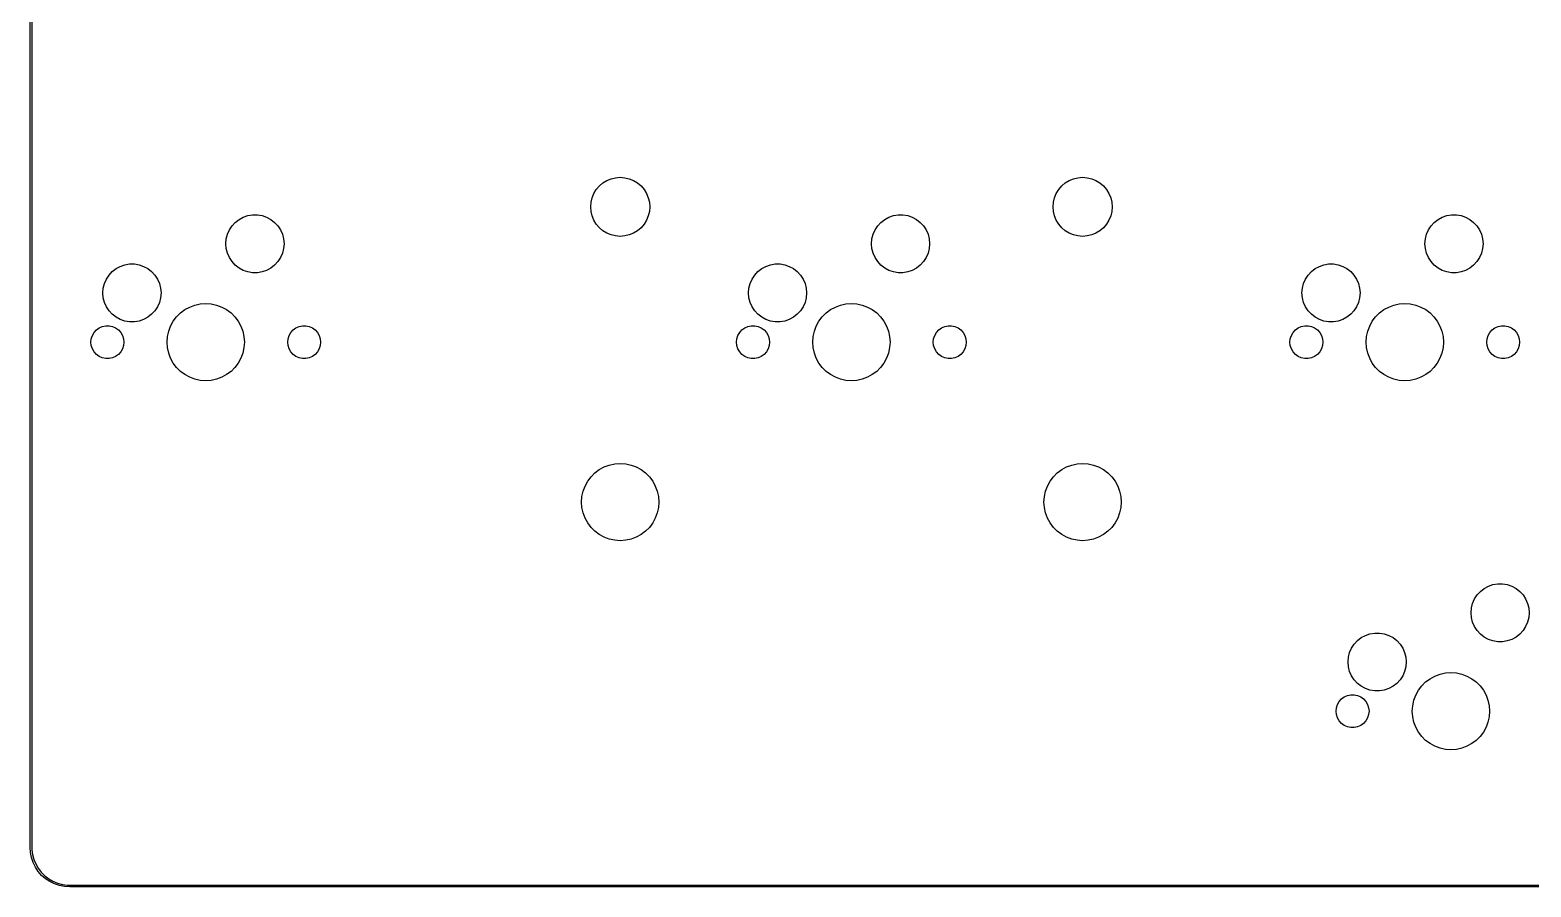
# Model space of a CAD drawing. Extents: x 3 to 1029, y 4 to 518.
# Drawn here: x 715.3 to 792.8, y 409.6 to 453.9 of the extents above; entities that cross this region are included whole.
import ezdxf

# ---------------------------------------------------------------- set-up
doc = ezdxf.new("R2010")
doc.units = 0
doc.layers.add('BLACK', color=7, linetype='CONTINUOUS')

msp = doc.modelspace()

# ---------------------------------------------------------------- linework, layer by layer
at = {"layer": 'BLACK', "color": 3, "linetype": 'CONTINUOUS'}
for p, q in [((715.258908, 411.698782), (715.258908, 501.948782)), ((715.358908, 501.948782), (715.358908, 411.698782)), ((744.375508, 445.450682), (744.500508, 445.654582)), ((744.500508, 445.654582), (744.655808, 445.836382)), ((744.655808, 445.836382), (744.837608, 445.991682)), ((744.837608, 445.991682), (745.041508, 446.116682)), ((745.041508, 446.116682), (745.262508, 446.208182)), ((745.262508, 446.208182), (745.495008, 446.263982)), ((745.495008, 446.263982), (745.733408, 446.282782)), ((745.733408, 446.282782), (745.971808, 446.263982)), ((745.971808, 446.263982), (746.204308, 446.208182)), ((746.204308, 446.208182), (746.425308, 446.116682)), ((746.425308, 446.116682), (746.629208, 445.991682)), ((746.629208, 445.991682), (746.811008, 445.836382)), ((746.811008, 445.836382), (746.966308, 445.654582)), ((746.966308, 445.654582), (747.091308, 445.450682)), ((768.251508, 445.450682), (768.376508, 445.654582)), ((768.376508, 445.654582), (768.531808, 445.836382)), ((768.531808, 445.836382), (768.713608, 445.991682)), ((768.713608, 445.991682), (768.917508, 446.116682)), ((768.917508, 446.116682), (769.138508, 446.208182)), ((769.138508, 446.208182), (769.371008, 446.263982)), ((769.371008, 446.263982), (769.609408, 446.282782)), ((769.609408, 446.282782), (769.847808, 446.263982)), ((769.847808, 446.263982), (770.080308, 446.208182)), ((770.080308, 446.208182), (770.301308, 446.116682)), ((770.301308, 446.116682), (770.505208, 445.991682)), ((770.505208, 445.991682), (770.687008, 445.836382)), ((770.687008, 445.836382), (770.842308, 445.654582)), ((770.842308, 445.654582), (770.967308, 445.450682)), ((744.209408, 444.758782), (744.228208, 444.997182)), ((744.228208, 444.997182), (744.284008, 445.229682)), ((744.284008, 445.229682), (744.375508, 445.450682)), ((747.091308, 445.450682), (747.182808, 445.229682)), ((747.182808, 445.229682), (747.238608, 444.997182)), ((747.238608, 444.997182), (747.257408, 444.758782)), ((768.085408, 444.758782), (768.104208, 444.997182)), ((768.104208, 444.997182), (768.160008, 445.229682)), ((768.160008, 445.229682), (768.251508, 445.450682)), ((770.967308, 445.450682), (771.058808, 445.229682)), ((771.058808, 445.229682), (771.114608, 444.997182)), ((771.114608, 444.997182), (771.133408, 444.758782)), ((725.858008, 443.957382), (726.053508, 444.109582)), ((726.053508, 444.109582), (726.271408, 444.227482)), ((726.271408, 444.227482), (726.505708, 444.307882)), ((726.505708, 444.307882), (726.750008, 444.348682)), ((726.750008, 444.348682), (726.997808, 444.348682)), ((726.997808, 444.348682), (727.242108, 444.307882)), ((727.242108, 444.307882), (727.476408, 444.227482)), ((727.476408, 444.227482), (727.694308, 444.109582)), ((727.694308, 444.109582), (727.889808, 443.957382)), ((744.228208, 444.520382), (744.209408, 444.758782)), ((744.284008, 444.287882), (744.228208, 444.520382)), ((744.375508, 444.066882), (744.284008, 444.287882)), ((747.182808, 444.287882), (747.091308, 444.066882)), ((747.238608, 444.520382), (747.182808, 444.287882)), ((747.257408, 444.758782), (747.238608, 444.520382)), ((759.195508, 443.957382), (759.391008, 444.109582)), ((759.391008, 444.109582), (759.608908, 444.227482)), ((759.608908, 444.227482), (759.843208, 444.307882)), ((759.843208, 444.307882), (760.087508, 444.348682)), ((760.087508, 444.348682), (760.335308, 444.348682)), ((760.335308, 444.348682), (760.579608, 444.307882)), ((760.579608, 444.307882), (760.813908, 444.227482)), ((760.813908, 444.227482), (761.031808, 444.109582)), ((761.031808, 444.109582), (761.227308, 443.957382)), ((768.104208, 444.520382), (768.085408, 444.758782)), ((768.160008, 444.287882), (768.104208, 444.520382)), ((768.251508, 444.066882), (768.160008, 444.287882)), ((771.058808, 444.287882), (770.967308, 444.066882)), ((771.114608, 444.520382), (771.058808, 444.287882)), ((771.133408, 444.758782), (771.114608, 444.520382)), ((787.770508, 443.957382), (787.966008, 444.109582)), ((787.966008, 444.109582), (788.183908, 444.227482)), ((788.183908, 444.227482), (788.418208, 444.307882)), ((788.418208, 444.307882), (788.662508, 444.348682)), ((788.662508, 444.348682), (788.910308, 444.348682)), ((788.910308, 444.348682), (789.154608, 444.307882)), ((789.154608, 444.307882), (789.388908, 444.227482)), ((789.388908, 444.227482), (789.606808, 444.109582)), ((789.606808, 444.109582), (789.802308, 443.957382)), ((725.394408, 443.100682), (725.455208, 443.340782)), ((725.455208, 443.340782), (725.554708, 443.567682)), ((725.554708, 443.567682), (725.690208, 443.775082)), ((725.690208, 443.775082), (725.858008, 443.957382)), ((727.889808, 443.957382), (728.057608, 443.775082)), ((728.057608, 443.775082), (728.193108, 443.567682)), ((728.193108, 443.567682), (728.292608, 443.340782)), ((728.292608, 443.340782), (728.353408, 443.100682)), ((744.500508, 443.862982), (744.375508, 444.066882)), ((744.655808, 443.681182), (744.500508, 443.862982)), ((744.837608, 443.525882), (744.655808, 443.681182)), ((745.041508, 443.400882), (744.837608, 443.525882)), ((745.262508, 443.309382), (745.041508, 443.400882)), ((746.425308, 443.400882), (746.204308, 443.309382)), ((746.629208, 443.525882), (746.425308, 443.400882)), ((746.811008, 443.681182), (746.629208, 443.525882)), ((746.966308, 443.862982), (746.811008, 443.681182)), ((747.091308, 444.066882), (746.966308, 443.862982)), ((758.731908, 443.100682), (758.792708, 443.340782)), ((758.792708, 443.340782), (758.892208, 443.567682)), ((758.892208, 443.567682), (759.027708, 443.775082)), ((759.027708, 443.775082), (759.195508, 443.957382)), ((761.227308, 443.957382), (761.395108, 443.775082)), ((761.395108, 443.775082), (761.530608, 443.567682)), ((761.530608, 443.567682), (761.630108, 443.340782)), ((761.630108, 443.340782), (761.690908, 443.100682)), ((768.376508, 443.862982), (768.251508, 444.066882)), ((768.531808, 443.681182), (768.376508, 443.862982)), ((768.713608, 443.525882), (768.531808, 443.681182)), ((768.917508, 443.400882), (768.713608, 443.525882)), ((769.138508, 443.309382), (768.917508, 443.400882)), ((770.301308, 443.400882), (770.080308, 443.309382)), ((770.505208, 443.525882), (770.301308, 443.400882)), ((770.687008, 443.681182), (770.505208, 443.525882)), ((770.842308, 443.862982), (770.687008, 443.681182)), ((770.967308, 444.066882), (770.842308, 443.862982)), ((787.306908, 443.100682), (787.367708, 443.340782)), ((787.367708, 443.340782), (787.467208, 443.567682)), ((787.467208, 443.567682), (787.602708, 443.775082)), ((787.602708, 443.775082), (787.770508, 443.957382)), ((789.802308, 443.957382), (789.970108, 443.775082)), ((789.970108, 443.775082), (790.105608, 443.567682)), ((790.105608, 443.567682), (790.205108, 443.340782)), ((790.205108, 443.340782), (790.265908, 443.100682)), ((725.373908, 442.853782), (725.394408, 443.100682)), ((725.394408, 442.606882), (725.373908, 442.853782)), ((725.455208, 442.366782), (725.394408, 442.606882)), ((728.353408, 442.606882), (728.292608, 442.366782)), ((728.353408, 443.100682), (728.373908, 442.853782)), ((728.373908, 442.853782), (728.353408, 442.606882)), ((745.495008, 443.253582), (745.262508, 443.309382)), ((745.733408, 443.234782), (745.495008, 443.253582)), ((745.971808, 443.253582), (745.733408, 443.234782)), ((746.204308, 443.309382), (745.971808, 443.253582)), ((758.711408, 442.853782), (758.731908, 443.100682)), ((758.731908, 442.606882), (758.711408, 442.853782)), ((758.792708, 442.366782), (758.731908, 442.606882)), ((761.690908, 442.606882), (761.630108, 442.366782)), ((761.690908, 443.100682), (761.711408, 442.853782)), ((761.711408, 442.853782), (761.690908, 442.606882)), ((769.371008, 443.253582), (769.138508, 443.309382)), ((769.609408, 443.234782), (769.371008, 443.253582)), ((769.847808, 443.253582), (769.609408, 443.234782)), ((770.080308, 443.309382), (769.847808, 443.253582)), ((787.286408, 442.853782), (787.306908, 443.100682)), ((787.306908, 442.606882), (787.286408, 442.853782)), ((787.367708, 442.366782), (787.306908, 442.606882)), ((790.265908, 442.606882), (790.205108, 442.366782)), ((790.265908, 443.100682), (790.286408, 442.853782)), ((790.286408, 442.853782), (790.265908, 442.606882)), ((719.921408, 441.687482), (720.155708, 441.767882)), ((720.155708, 441.767882), (720.400008, 441.808682)), ((720.400008, 441.808682), (720.647808, 441.808682)), ((720.647808, 441.808682), (720.892108, 441.767882)), ((720.892108, 441.767882), (721.126408, 441.687482)), ((725.554708, 442.139882), (725.455208, 442.366782)), ((725.690208, 441.932482), (725.554708, 442.139882)), ((725.858008, 441.750182), (725.690208, 441.932482)), ((728.057608, 441.932482), (727.889808, 441.750182)), ((728.193108, 442.139882), (728.057608, 441.932482)), ((728.292608, 442.366782), (728.193108, 442.139882)), ((753.258908, 441.687482), (753.493208, 441.767882)), ((753.493208, 441.767882), (753.737508, 441.808682)), ((753.737508, 441.808682), (753.985308, 441.808682)), ((753.985308, 441.808682), (754.229608, 441.767882)), ((754.229608, 441.767882), (754.463908, 441.687482)), ((758.892208, 442.139882), (758.792708, 442.366782)), ((759.027708, 441.932482), (758.892208, 442.139882)), ((759.195508, 441.750182), (759.027708, 441.932482)), ((761.395108, 441.932482), (761.227308, 441.750182)), ((761.530608, 442.139882), (761.395108, 441.932482)), ((761.630108, 442.366782), (761.530608, 442.139882)), ((781.833908, 441.687482), (782.068208, 441.767882)), ((782.068208, 441.767882), (782.312508, 441.808682)), ((782.312508, 441.808682), (782.560308, 441.808682)), ((782.560308, 441.808682), (782.804608, 441.767882)), ((782.804608, 441.767882), (783.038908, 441.687482)), ((787.467208, 442.139882), (787.367708, 442.366782)), ((787.602708, 441.932482), (787.467208, 442.139882)), ((787.770508, 441.750182), (787.602708, 441.932482)), ((789.970108, 441.932482), (789.802308, 441.750182)), ((790.105608, 442.139882), (789.970108, 441.932482)), ((790.205108, 442.366782), (790.105608, 442.139882)), ((719.105208, 440.800782), (719.204708, 441.027682)), ((719.204708, 441.027682), (719.340208, 441.235082)), ((719.340208, 441.235082), (719.508008, 441.417382)), ((719.508008, 441.417382), (719.703508, 441.569482)), ((719.703508, 441.569482), (719.921408, 441.687482)), ((721.126408, 441.687482), (721.344308, 441.569482)), ((721.344308, 441.569482), (721.539808, 441.417382)), ((721.539808, 441.417382), (721.707608, 441.235082)), ((721.707608, 441.235082), (721.843108, 441.027682)), ((721.843108, 441.027682), (721.942608, 440.800782)), ((726.053508, 441.598082), (725.858008, 441.750182)), ((726.271408, 441.480082), (726.053508, 441.598082)), ((726.505708, 441.399682), (726.271408, 441.480082)), ((726.750008, 441.358882), (726.505708, 441.399682)), ((726.997808, 441.358882), (726.750008, 441.358882)), ((727.242108, 441.399682), (726.997808, 441.358882)), ((727.476408, 441.480082), (727.242108, 441.399682)), ((727.694308, 441.598082), (727.476408, 441.480082)), ((727.889808, 441.750182), (727.694308, 441.598082)), ((752.442708, 440.800782), (752.542208, 441.027682)), ((752.542208, 441.027682), (752.677708, 441.235082)), ((752.677708, 441.235082), (752.845508, 441.417382)), ((752.845508, 441.417382), (753.041008, 441.569482)), ((753.041008, 441.569482), (753.258908, 441.687482)), ((754.463908, 441.687482), (754.681808, 441.569482)), ((754.681808, 441.569482), (754.877308, 441.417382)), ((754.877308, 441.417382), (755.045108, 441.235082)), ((755.045108, 441.235082), (755.180608, 441.027682)), ((755.180608, 441.027682), (755.280108, 440.800782)), ((759.391008, 441.598082), (759.195508, 441.750182)), ((759.608908, 441.480082), (759.391008, 441.598082)), ((759.843208, 441.399682), (759.608908, 441.480082)), ((760.087508, 441.358882), (759.843208, 441.399682)), ((760.335308, 441.358882), (760.087508, 441.358882)), ((760.579608, 441.399682), (760.335308, 441.358882)), ((760.813908, 441.480082), (760.579608, 441.399682)), ((761.031808, 441.598082), (760.813908, 441.480082)), ((761.227308, 441.750182), (761.031808, 441.598082)), ((781.017708, 440.800782), (781.117208, 441.027682)), ((781.117208, 441.027682), (781.252708, 441.235082)), ((781.252708, 441.235082), (781.420508, 441.417382)), ((781.420508, 441.417382), (781.616008, 441.569482)), ((781.616008, 441.569482), (781.833908, 441.687482)), ((783.038908, 441.687482), (783.256808, 441.569482)), ((783.256808, 441.569482), (783.452308, 441.417382)), ((783.452308, 441.417382), (783.620108, 441.235082)), ((783.620108, 441.235082), (783.755608, 441.027682)), ((783.755608, 441.027682), (783.855108, 440.800782)), ((787.966008, 441.598082), (787.770508, 441.750182)), ((788.183908, 441.480082), (787.966008, 441.598082)), ((788.418208, 441.399682), (788.183908, 441.480082)), ((788.662508, 441.358882), (788.418208, 441.399682)), ((788.910308, 441.358882), (788.662508, 441.358882)), ((789.154608, 441.399682), (788.910308, 441.358882)), ((789.388908, 441.480082), (789.154608, 441.399682)), ((789.606808, 441.598082), (789.388908, 441.480082)), ((789.802308, 441.750182), (789.606808, 441.598082)), ((719.023908, 440.313782), (719.044408, 440.560682)), ((719.044408, 440.066882), (719.023908, 440.313782)), ((719.044408, 440.560682), (719.105208, 440.800782)), ((721.942608, 440.800782), (722.003408, 440.560682)), ((722.003408, 440.560682), (722.023908, 440.313782)), ((722.023908, 440.313782), (722.003408, 440.066882)), ((752.361408, 440.313782), (752.381908, 440.560682)), ((752.381908, 440.066882), (752.361408, 440.313782)), ((752.381908, 440.560682), (752.442708, 440.800782)), ((755.280108, 440.800782), (755.340908, 440.560682)), ((755.340908, 440.560682), (755.361408, 440.313782)), ((755.361408, 440.313782), (755.340908, 440.066882)), ((780.936408, 440.313782), (780.956908, 440.560682)), ((780.956908, 440.066882), (780.936408, 440.313782)), ((780.956908, 440.560682), (781.017708, 440.800782)), ((783.855108, 440.800782), (783.915908, 440.560682)), ((783.915908, 440.560682), (783.936408, 440.313782)), ((783.936408, 440.313782), (783.915908, 440.066882)), ((719.105208, 439.826782), (719.044408, 440.066882)), ((719.204708, 439.599882), (719.105208, 439.826782)), ((719.340208, 439.392482), (719.204708, 439.599882)), ((721.843108, 439.599882), (721.707608, 439.392482)), ((721.942608, 439.826782), (721.843108, 439.599882)), ((722.003408, 440.066882), (721.942608, 439.826782)), ((723.028208, 439.280682), (723.255908, 439.451182)), ((723.255908, 439.451182), (723.505608, 439.587482)), ((723.505608, 439.587482), (723.772208, 439.686882)), ((723.772208, 439.686882), (724.050108, 439.747382)), ((724.050108, 439.747382), (724.333908, 439.767682)), ((724.333908, 439.767682), (724.617708, 439.747382)), ((724.617708, 439.747382), (724.895608, 439.686882)), ((724.895608, 439.686882), (725.162208, 439.587482)), ((725.162208, 439.587482), (725.411908, 439.451182)), ((725.411908, 439.451182), (725.639608, 439.280682)), ((752.442708, 439.826782), (752.381908, 440.066882)), ((752.542208, 439.599882), (752.442708, 439.826782)), ((752.677708, 439.392482), (752.542208, 439.599882)), ((755.180608, 439.599882), (755.045108, 439.392482)), ((755.280108, 439.826782), (755.180608, 439.599882)), ((755.340908, 440.066882), (755.280108, 439.826782)), ((756.365708, 439.280682), (756.593408, 439.451182)), ((756.593408, 439.451182), (756.843108, 439.587482)), ((756.843108, 439.587482), (757.109708, 439.686882)), ((757.109708, 439.686882), (757.387608, 439.747382)), ((757.387608, 439.747382), (757.671408, 439.767682)), ((757.671408, 439.767682), (757.955208, 439.747382)), ((757.955208, 439.747382), (758.233108, 439.686882)), ((758.233108, 439.686882), (758.499708, 439.587482)), ((758.499708, 439.587482), (758.749408, 439.451182)), ((758.749408, 439.451182), (758.977108, 439.280682)), ((781.017708, 439.826782), (780.956908, 440.066882)), ((781.117208, 439.599882), (781.017708, 439.826782)), ((781.252708, 439.392482), (781.117208, 439.599882)), ((783.755608, 439.599882), (783.620108, 439.392482)), ((783.855108, 439.826782), (783.755608, 439.599882)), ((783.915908, 440.066882), (783.855108, 439.826782)), ((784.940708, 439.280682), (785.168408, 439.451182)), ((785.168408, 439.451182), (785.418108, 439.587482)), ((785.418108, 439.587482), (785.684708, 439.686882)), ((785.684708, 439.686882), (785.962608, 439.747382)), ((785.962608, 439.747382), (786.246408, 439.767682)), ((786.246408, 439.767682), (786.530208, 439.747382)), ((786.530208, 439.747382), (786.808108, 439.686882)), ((786.808108, 439.686882), (787.074708, 439.587482)), ((787.074708, 439.587482), (787.324408, 439.451182)), ((787.324408, 439.451182), (787.552108, 439.280682)), ((719.508008, 439.210182), (719.340208, 439.392482)), ((719.703508, 439.058082), (719.508008, 439.210182)), ((719.921408, 438.940082), (719.703508, 439.058082)), ((720.155708, 438.859682), (719.921408, 438.940082)), ((720.400008, 438.818882), (720.155708, 438.859682)), ((720.647808, 438.818882), (720.400008, 438.818882)), ((720.892108, 438.859682), (720.647808, 438.818882)), ((721.126408, 438.940082), (720.892108, 438.859682)), ((721.344308, 439.058082), (721.126408, 438.940082)), ((721.539808, 439.210182), (721.344308, 439.058082)), ((721.707608, 439.392482), (721.539808, 439.210182)), ((722.520208, 438.602082), (722.656508, 438.851782)), ((722.656508, 438.851782), (722.827008, 439.079482)), ((722.827008, 439.079482), (723.028208, 439.280682)), ((725.639608, 439.280682), (725.840808, 439.079482)), ((725.840808, 439.079482), (726.011308, 438.851782)), ((726.011308, 438.851782), (726.147608, 438.602082)), ((752.845508, 439.210182), (752.677708, 439.392482)), ((753.041008, 439.058082), (752.845508, 439.210182)), ((753.258908, 438.940082), (753.041008, 439.058082)), ((753.493208, 438.859682), (753.258908, 438.940082)), ((753.737508, 438.818882), (753.493208, 438.859682)), ((753.985308, 438.818882), (753.737508, 438.818882)), ((754.229608, 438.859682), (753.985308, 438.818882)), ((754.463908, 438.940082), (754.229608, 438.859682)), ((754.681808, 439.058082), (754.463908, 438.940082)), ((754.877308, 439.210182), (754.681808, 439.058082)), ((755.045108, 439.392482), (754.877308, 439.210182)), ((755.857708, 438.602082), (755.994008, 438.851782)), ((755.994008, 438.851782), (756.164508, 439.079482)), ((756.164508, 439.079482), (756.365708, 439.280682)), ((758.977108, 439.280682), (759.178308, 439.079482)), ((759.178308, 439.079482), (759.348808, 438.851782)), ((759.348808, 438.851782), (759.485108, 438.602082)), ((781.420508, 439.210182), (781.252708, 439.392482)), ((781.616008, 439.058082), (781.420508, 439.210182)), ((781.833908, 438.940082), (781.616008, 439.058082)), ((782.068208, 438.859682), (781.833908, 438.940082)), ((782.312508, 438.818882), (782.068208, 438.859682)), ((782.560308, 438.818882), (782.312508, 438.818882)), ((782.804608, 438.859682), (782.560308, 438.818882)), ((783.038908, 438.940082), (782.804608, 438.859682)), ((783.256808, 439.058082), (783.038908, 438.940082)), ((783.452308, 439.210182), (783.256808, 439.058082)), ((783.620108, 439.392482), (783.452308, 439.210182)), ((784.432708, 438.602082), (784.569008, 438.851782)), ((784.569008, 438.851782), (784.739508, 439.079482)), ((784.739508, 439.079482), (784.940708, 439.280682)), ((787.552108, 439.280682), (787.753308, 439.079482)), ((787.753308, 439.079482), (787.923808, 438.851782)), ((787.923808, 438.851782), (788.060108, 438.602082)), ((718.403008, 437.773782), (718.421608, 437.950682)), ((718.421608, 437.950682), (718.476608, 438.119882)), ((718.476608, 438.119882), (718.565508, 438.273882)), ((718.565508, 438.273882), (718.684508, 438.406082)), ((718.684508, 438.406082), (718.828408, 438.510682)), ((718.828408, 438.510682), (718.991008, 438.583082)), ((718.991008, 438.583082), (719.165008, 438.619982)), ((719.165008, 438.619982), (719.342808, 438.619982)), ((719.342808, 438.619982), (719.516808, 438.583082)), ((719.516808, 438.583082), (719.679308, 438.510682)), ((719.679308, 438.510682), (719.823308, 438.406082)), ((719.823308, 438.406082), (719.942308, 438.273882)), ((719.942308, 438.273882), (720.031208, 438.119882)), ((720.031208, 438.119882), (720.086208, 437.950682)), ((720.086208, 437.950682), (720.104808, 437.773782)), ((722.340008, 437.773782), (722.360308, 438.057582)), ((722.360308, 438.057582), (722.420808, 438.335482)), ((722.420808, 438.335482), (722.520208, 438.602082)), ((726.147608, 438.602082), (726.247008, 438.335482)), ((726.247008, 438.335482), (726.307508, 438.057582)), ((726.307508, 438.057582), (726.327808, 437.773782)), ((728.563008, 437.773782), (728.581608, 437.950682)), ((728.581608, 437.950682), (728.636608, 438.119882)), ((728.636608, 438.119882), (728.725508, 438.273882)), ((728.725508, 438.273882), (728.844508, 438.406082)), ((728.844508, 438.406082), (728.988408, 438.510682)), ((728.988408, 438.510682), (729.151008, 438.583082)), ((729.151008, 438.583082), (729.325008, 438.619982)), ((729.325008, 438.619982), (729.502808, 438.619982)), ((729.502808, 438.619982), (729.676808, 438.583082)), ((729.676808, 438.583082), (729.839308, 438.510682)), ((729.839308, 438.510682), (729.983308, 438.406082)), ((729.983308, 438.406082), (730.102308, 438.273882)), ((730.102308, 438.273882), (730.191208, 438.119882)), ((730.191208, 438.119882), (730.246208, 437.950682)), ((730.246208, 437.950682), (730.264808, 437.773782)), ((751.740508, 437.773782), (751.759108, 437.950682)), ((751.759108, 437.950682), (751.814108, 438.119882)), ((751.814108, 438.119882), (751.903008, 438.273882)), ((751.903008, 438.273882), (752.022008, 438.406082)), ((752.022008, 438.406082), (752.165908, 438.510682)), ((752.165908, 438.510682), (752.328508, 438.583082)), ((752.328508, 438.583082), (752.502508, 438.619982)), ((752.502508, 438.619982), (752.680308, 438.619982)), ((752.680308, 438.619982), (752.854308, 438.583082)), ((752.854308, 438.583082), (753.016808, 438.510682)), ((753.016808, 438.510682), (753.160808, 438.406082)), ((753.160808, 438.406082), (753.279808, 438.273882)), ((753.279808, 438.273882), (753.368708, 438.119882)), ((753.368708, 438.119882), (753.423708, 437.950682)), ((753.423708, 437.950682), (753.442308, 437.773782)), ((755.677508, 437.773782), (755.697808, 438.057582)), ((755.697808, 438.057582), (755.758308, 438.335482)), ((755.758308, 438.335482), (755.857708, 438.602082)), ((759.485108, 438.602082), (759.584508, 438.335482)), ((759.584508, 438.335482), (759.645008, 438.057582)), ((759.645008, 438.057582), (759.665308, 437.773782)), ((761.900508, 437.773782), (761.919108, 437.950682)), ((761.919108, 437.950682), (761.974108, 438.119882)), ((761.974108, 438.119882), (762.063008, 438.273882)), ((762.063008, 438.273882), (762.182008, 438.406082)), ((762.182008, 438.406082), (762.325908, 438.510682)), ((762.325908, 438.510682), (762.488508, 438.583082)), ((762.488508, 438.583082), (762.662508, 438.619982)), ((762.662508, 438.619982), (762.840308, 438.619982)), ((762.840308, 438.619982), (763.014308, 438.583082)), ((763.014308, 438.583082), (763.176808, 438.510682)), ((763.176808, 438.510682), (763.320808, 438.406082)), ((763.320808, 438.406082), (763.439808, 438.273882)), ((763.439808, 438.273882), (763.528708, 438.119882)), ((763.528708, 438.119882), (763.583708, 437.950682)), ((763.583708, 437.950682), (763.602308, 437.773782)), ((780.315508, 437.773782), (780.334108, 437.950682)), ((780.334108, 437.950682), (780.389108, 438.119882)), ((780.389108, 438.119882), (780.478008, 438.273882)), ((780.478008, 438.273882), (780.597008, 438.406082)), ((780.597008, 438.406082), (780.740908, 438.510682)), ((780.740908, 438.510682), (780.903508, 438.583082)), ((780.903508, 438.583082), (781.077508, 438.619982)), ((781.077508, 438.619982), (781.255308, 438.619982)), ((781.255308, 438.619982), (781.429308, 438.583082)), ((781.429308, 438.583082), (781.591808, 438.510682)), ((781.591808, 438.510682), (781.735808, 438.406082)), ((781.735808, 438.406082), (781.854808, 438.273882)), ((781.854808, 438.273882), (781.943708, 438.119882)), ((781.943708, 438.119882), (781.998708, 437.950682)), ((781.998708, 437.950682), (782.017308, 437.773782)), ((784.252508, 437.773782), (784.272808, 438.057582)), ((784.272808, 438.057582), (784.333308, 438.335482)), ((784.333308, 438.335482), (784.432708, 438.602082)), ((788.060108, 438.602082), (788.159508, 438.335482)), ((788.159508, 438.335482), (788.220008, 438.057582)), ((788.220008, 438.057582), (788.240308, 437.773782)), ((790.475508, 437.773782), (790.494108, 437.950682)), ((790.494108, 437.950682), (790.549108, 438.119882)), ((790.549108, 438.119882), (790.638008, 438.273882)), ((790.638008, 438.273882), (790.757008, 438.406082)), ((790.757008, 438.406082), (790.901008, 438.510682)), ((790.901008, 438.510682), (791.063408, 438.583082)), ((791.063408, 438.583082), (791.237408, 438.619982)), ((791.237408, 438.619982), (791.415408, 438.619982)), ((791.415408, 438.619982), (791.589408, 438.583082)), ((791.589408, 438.583082), (791.751408, 438.510682)), ((791.751408, 438.510682), (791.895408, 438.406082)), ((791.895408, 438.406082), (792.014408, 438.273882)), ((792.014408, 438.273882), (792.103408, 438.119882)), ((792.103408, 438.119882), (792.158408, 437.950682)), ((792.158408, 437.950682), (792.177408, 437.773782)), ((718.421608, 437.596882), (718.403008, 437.773782)), ((718.476608, 437.427682), (718.421608, 437.596882)), ((718.565508, 437.273682), (718.476608, 437.427682)), ((718.684508, 437.141482), (718.565508, 437.273682)), ((718.828408, 437.036882), (718.684508, 437.141482)), ((719.823308, 437.141482), (719.679308, 437.036882)), ((719.942308, 437.273682), (719.823308, 437.141482)), ((720.031208, 437.427682), (719.942308, 437.273682)), ((720.086208, 437.596882), (720.031208, 437.427682)), ((720.104808, 437.773782), (720.086208, 437.596882)), ((722.360308, 437.489982), (722.340008, 437.773782)), ((722.420808, 437.212082), (722.360308, 437.489982)), ((722.520208, 436.945482), (722.420808, 437.212082)), ((726.247008, 437.212082), (726.147608, 436.945482)), ((726.307508, 437.489982), (726.247008, 437.212082)), ((726.327808, 437.773782), (726.307508, 437.489982)), ((728.581608, 437.596882), (728.563008, 437.773782)), ((728.636608, 437.427682), (728.581608, 437.596882)), ((728.725508, 437.273682), (728.636608, 437.427682)), ((728.844508, 437.141482), (728.725508, 437.273682)), ((728.988408, 437.036882), (728.844508, 437.141482)), ((729.983308, 437.141482), (729.839308, 437.036882)), ((730.102308, 437.273682), (729.983308, 437.141482)), ((730.191208, 437.427682), (730.102308, 437.273682)), ((730.246208, 437.596882), (730.191208, 437.427682)), ((730.264808, 437.773782), (730.246208, 437.596882)), ((751.759108, 437.596882), (751.740508, 437.773782)), ((751.814108, 437.427682), (751.759108, 437.596882)), ((751.903008, 437.273682), (751.814108, 437.427682)), ((752.022008, 437.141482), (751.903008, 437.273682)), ((752.165908, 437.036882), (752.022008, 437.141482)), ((753.160808, 437.141482), (753.016808, 437.036882)), ((753.279808, 437.273682), (753.160808, 437.141482)), ((753.368708, 437.427682), (753.279808, 437.273682)), ((753.423708, 437.596882), (753.368708, 437.427682)), ((753.442308, 437.773782), (753.423708, 437.596882)), ((755.697808, 437.489982), (755.677508, 437.773782)), ((755.758308, 437.212082), (755.697808, 437.489982)), ((755.857708, 436.945482), (755.758308, 437.212082)), ((759.584508, 437.212082), (759.485108, 436.945482)), ((759.645008, 437.489982), (759.584508, 437.212082)), ((759.665308, 437.773782), (759.645008, 437.489982)), ((761.919108, 437.596882), (761.900508, 437.773782)), ((761.974108, 437.427682), (761.919108, 437.596882)), ((762.063008, 437.273682), (761.974108, 437.427682)), ((762.182008, 437.141482), (762.063008, 437.273682)), ((762.325908, 437.036882), (762.182008, 437.141482)), ((763.320808, 437.141482), (763.176808, 437.036882)), ((763.439808, 437.273682), (763.320808, 437.141482)), ((763.528708, 437.427682), (763.439808, 437.273682)), ((763.583708, 437.596882), (763.528708, 437.427682)), ((763.602308, 437.773782), (763.583708, 437.596882)), ((780.334108, 437.596882), (780.315508, 437.773782)), ((780.389108, 437.427682), (780.334108, 437.596882)), ((780.478008, 437.273682), (780.389108, 437.427682)), ((780.597008, 437.141482), (780.478008, 437.273682)), ((780.740908, 437.036882), (780.597008, 437.141482)), ((781.735808, 437.141482), (781.591808, 437.036882)), ((781.854808, 437.273682), (781.735808, 437.141482)), ((781.943708, 437.427682), (781.854808, 437.273682)), ((781.998708, 437.596882), (781.943708, 437.427682)), ((782.017308, 437.773782), (781.998708, 437.596882)), ((784.272808, 437.489982), (784.252508, 437.773782)), ((784.333308, 437.212082), (784.272808, 437.489982)), ((784.432708, 436.945482), (784.333308, 437.212082)), ((788.159508, 437.212082), (788.060108, 436.945482)), ((788.220008, 437.489982), (788.159508, 437.212082)), ((788.240308, 437.773782), (788.220008, 437.489982)), ((790.494108, 437.596882), (790.475508, 437.773782)), ((790.549108, 437.427682), (790.494108, 437.596882)), ((790.638008, 437.273682), (790.549108, 437.427682)), ((790.757008, 437.141482), (790.638008, 437.273682)), ((790.901008, 437.036882), (790.757008, 437.141482)), ((791.895408, 437.141482), (791.751408, 437.036882)), ((792.014408, 437.273682), (791.895408, 437.141482)), ((792.103408, 437.427682), (792.014408, 437.273682)), ((792.158408, 437.596882), (792.103408, 437.427682)), ((792.177408, 437.773782), (792.158408, 437.596882)), ((718.991008, 436.964482), (718.828408, 437.036882)), ((719.165008, 436.927582), (718.991008, 436.964482)), ((719.342808, 436.927582), (719.165008, 436.927582)), ((719.516808, 436.964482), (719.342808, 436.927582)), ((719.679308, 437.036882), (719.516808, 436.964482)), ((722.656508, 436.695782), (722.520208, 436.945482)), ((722.827008, 436.468082), (722.656508, 436.695782)), ((723.028208, 436.266882), (722.827008, 436.468082)), ((725.840808, 436.468082), (725.639608, 436.266882)), ((726.011308, 436.695782), (725.840808, 436.468082)), ((726.147608, 436.945482), (726.011308, 436.695782)), ((729.151008, 436.964482), (728.988408, 437.036882)), ((729.325008, 436.927582), (729.151008, 436.964482)), ((729.502808, 436.927582), (729.325008, 436.927582)), ((729.676808, 436.964482), (729.502808, 436.927582)), ((729.839308, 437.036882), (729.676808, 436.964482)), ((752.328508, 436.964482), (752.165908, 437.036882)), ((752.502508, 436.927582), (752.328508, 436.964482)), ((752.680308, 436.927582), (752.502508, 436.927582)), ((752.854308, 436.964482), (752.680308, 436.927582)), ((753.016808, 437.036882), (752.854308, 436.964482)), ((755.994008, 436.695782), (755.857708, 436.945482)), ((756.164508, 436.468082), (755.994008, 436.695782)), ((756.365708, 436.266882), (756.164508, 436.468082)), ((759.178308, 436.468082), (758.977108, 436.266882)), ((759.348808, 436.695782), (759.178308, 436.468082)), ((759.485108, 436.945482), (759.348808, 436.695782)), ((762.488508, 436.964482), (762.325908, 437.036882)), ((762.662508, 436.927582), (762.488508, 436.964482)), ((762.840308, 436.927582), (762.662508, 436.927582)), ((763.014308, 436.964482), (762.840308, 436.927582)), ((763.176808, 437.036882), (763.014308, 436.964482)), ((780.903508, 436.964482), (780.740908, 437.036882)), ((781.077508, 436.927582), (780.903508, 436.964482)), ((781.255308, 436.927582), (781.077508, 436.927582)), ((781.429308, 436.964482), (781.255308, 436.927582)), ((781.591808, 437.036882), (781.429308, 436.964482)), ((784.569008, 436.695782), (784.432708, 436.945482)), ((784.739508, 436.468082), (784.569008, 436.695782)), ((784.940708, 436.266882), (784.739508, 436.468082)), ((787.753308, 436.468082), (787.552108, 436.266882)), ((787.923808, 436.695782), (787.753308, 436.468082)), ((788.060108, 436.945482), (787.923808, 436.695782)), ((791.063408, 436.964482), (790.901008, 437.036882)), ((791.237408, 436.927582), (791.063408, 436.964482)), ((791.415408, 436.927582), (791.237408, 436.927582)), ((791.589408, 436.964482), (791.415408, 436.927582)), ((791.751408, 437.036882), (791.589408, 436.964482)), ((723.255908, 436.096382), (723.028208, 436.266882)), ((723.505608, 435.960082), (723.255908, 436.096382)), ((723.772208, 435.860682), (723.505608, 435.960082)), ((724.050108, 435.800182), (723.772208, 435.860682)), ((724.333908, 435.779882), (724.050108, 435.800182)), ((724.617708, 435.800182), (724.333908, 435.779882)), ((724.895608, 435.860682), (724.617708, 435.800182)), ((725.162208, 435.960082), (724.895608, 435.860682)), ((725.411908, 436.096382), (725.162208, 435.960082)), ((725.639608, 436.266882), (725.411908, 436.096382)), ((756.593408, 436.096382), (756.365708, 436.266882)), ((756.843108, 435.960082), (756.593408, 436.096382)), ((757.109708, 435.860682), (756.843108, 435.960082)), ((757.387608, 435.800182), (757.109708, 435.860682)), ((757.671408, 435.779882), (757.387608, 435.800182)), ((757.955208, 435.800182), (757.671408, 435.779882)), ((758.233108, 435.860682), (757.955208, 435.800182)), ((758.499708, 435.960082), (758.233108, 435.860682)), ((758.749408, 436.096382), (758.499708, 435.960082)), ((758.977108, 436.266882), (758.749408, 436.096382)), ((785.168408, 436.096382), (784.940708, 436.266882)), ((785.418108, 435.960082), (785.168408, 436.096382)), ((785.684708, 435.860682), (785.418108, 435.960082)), ((785.962608, 435.800182), (785.684708, 435.860682)), ((786.246408, 435.779882), (785.962608, 435.800182)), ((786.530208, 435.800182), (786.246408, 435.779882)), ((786.808108, 435.860682), (786.530208, 435.800182)), ((787.074708, 435.960082), (786.808108, 435.860682)), ((787.324408, 436.096382), (787.074708, 435.960082)), ((787.552108, 436.266882), (787.324408, 436.096382)), ((744.226508, 430.824782), (744.427708, 431.025782)), ((744.427708, 431.025782), (744.655408, 431.195782)), ((744.655408, 431.195782), (744.905108, 431.332782)), ((744.905108, 431.332782), (745.171708, 431.431782)), ((745.171708, 431.431782), (745.449608, 431.492782)), ((745.449608, 431.492782), (745.733408, 431.512782)), ((745.733408, 431.512782), (746.017208, 431.492782)), ((746.017208, 431.492782), (746.295108, 431.431782)), ((746.295108, 431.431782), (746.561708, 431.332782)), ((746.561708, 431.332782), (746.811408, 431.195782)), ((746.811408, 431.195782), (747.039108, 431.025782)), ((747.039108, 431.025782), (747.240308, 430.824782)), ((768.102508, 430.824782), (768.303708, 431.025782)), ((768.303708, 431.025782), (768.531408, 431.195782)), ((768.531408, 431.195782), (768.781108, 431.332782)), ((768.781108, 431.332782), (769.047708, 431.431782)), ((769.047708, 431.431782), (769.325608, 431.492782)), ((769.325608, 431.492782), (769.609408, 431.512782)), ((769.609408, 431.512782), (769.893208, 431.492782)), ((769.893208, 431.492782), (770.171108, 431.431782)), ((770.171108, 431.431782), (770.437708, 431.332782)), ((770.437708, 431.332782), (770.687408, 431.195782)), ((770.687408, 431.195782), (770.915108, 431.025782)), ((770.915108, 431.025782), (771.116308, 430.824782)), ((743.820308, 430.080782), (743.919708, 430.346782)), ((743.919708, 430.346782), (744.056008, 430.596782)), ((744.056008, 430.596782), (744.226508, 430.824782)), ((747.240308, 430.824782), (747.410808, 430.596782)), ((747.410808, 430.596782), (747.547108, 430.346782)), ((747.547108, 430.346782), (747.646508, 430.080782)), ((767.696308, 430.080782), (767.795708, 430.346782)), ((767.795708, 430.346782), (767.932008, 430.596782)), ((767.932008, 430.596782), (768.102508, 430.824782)), ((771.116308, 430.824782), (771.286808, 430.596782)), ((771.286808, 430.596782), (771.423108, 430.346782)), ((771.423108, 430.346782), (771.522508, 430.080782)), ((743.739508, 429.518782), (743.759808, 429.802782)), ((743.759808, 429.234782), (743.739508, 429.518782)), ((743.759808, 429.802782), (743.820308, 430.080782)), ((747.646508, 430.080782), (747.707008, 429.802782)), ((747.707008, 429.802782), (747.727308, 429.518782)), ((747.727308, 429.518782), (747.707008, 429.234782)), ((767.615508, 429.518782), (767.635808, 429.802782)), ((767.635808, 429.234782), (767.615508, 429.518782)), ((767.635808, 429.802782), (767.696308, 430.080782)), ((771.522508, 430.080782), (771.583008, 429.802782)), ((771.583008, 429.802782), (771.603308, 429.518782)), ((771.603308, 429.518782), (771.583008, 429.234782)), ((743.820308, 428.956782), (743.759808, 429.234782)), ((743.919708, 428.690782), (743.820308, 428.956782)), ((744.056008, 428.440782), (743.919708, 428.690782)), ((747.547108, 428.690782), (747.410808, 428.440782)), ((747.646508, 428.956782), (747.547108, 428.690782)), ((747.707008, 429.234782), (747.646508, 428.956782)), ((767.696308, 428.956782), (767.635808, 429.234782)), ((767.795708, 428.690782), (767.696308, 428.956782)), ((767.932008, 428.440782), (767.795708, 428.690782)), ((771.423108, 428.690782), (771.286808, 428.440782)), ((771.522508, 428.956782), (771.423108, 428.690782)), ((771.583008, 429.234782), (771.522508, 428.956782)), ((744.226508, 428.212782), (744.056008, 428.440782)), ((744.427708, 428.011782), (744.226508, 428.212782)), ((744.655408, 427.841782), (744.427708, 428.011782)), ((744.905108, 427.704782), (744.655408, 427.841782)), ((746.811408, 427.841782), (746.561708, 427.704782)), ((747.039108, 428.011782), (746.811408, 427.841782)), ((747.240308, 428.212782), (747.039108, 428.011782)), ((747.410808, 428.440782), (747.240308, 428.212782)), ((768.102508, 428.212782), (767.932008, 428.440782)), ((768.303708, 428.011782), (768.102508, 428.212782)), ((768.531408, 427.841782), (768.303708, 428.011782)), ((768.781108, 427.704782), (768.531408, 427.841782)), ((770.687408, 427.841782), (770.437708, 427.704782)), ((770.915108, 428.011782), (770.687408, 427.841782)), ((771.116308, 428.212782), (770.915108, 428.011782)), ((771.286808, 428.440782), (771.116308, 428.212782)), ((745.171708, 427.605782), (744.905108, 427.704782)), ((745.449608, 427.544782), (745.171708, 427.605782)), ((745.733408, 427.524782), (745.449608, 427.544782)), ((746.017208, 427.544782), (745.733408, 427.524782)), ((746.295108, 427.605782), (746.017208, 427.544782)), ((746.561708, 427.704782), (746.295108, 427.605782)), ((769.047708, 427.605782), (768.781108, 427.704782)), ((769.325608, 427.544782), (769.047708, 427.605782)), ((769.609408, 427.524782), (769.325608, 427.544782)), ((769.893208, 427.544782), (769.609408, 427.524782)), ((770.171108, 427.605782), (769.893208, 427.544782)), ((770.437708, 427.704782), (770.171108, 427.605782)), ((789.848408, 424.517782), (789.983908, 424.724782)), ((789.983908, 424.724782), (790.151708, 424.907782)), ((790.151708, 424.907782), (790.347208, 425.059782)), ((790.347208, 425.059782), (790.565108, 425.177782)), ((790.565108, 425.177782), (790.799408, 425.257782)), ((790.799408, 425.257782), (791.043408, 425.298782)), ((791.043408, 425.298782), (791.291408, 425.298782)), ((791.291408, 425.298782), (791.535408, 425.257782)), ((791.535408, 425.257782), (791.770408, 425.177782)), ((791.770408, 425.177782), (791.988408, 425.059782)), ((791.988408, 425.059782), (792.183408, 424.907782)), ((792.183408, 424.907782), (792.351408, 424.724782)), ((792.351408, 424.724782), (792.486408, 424.517782)), ((789.667708, 423.803782), (789.688108, 424.050782)), ((789.688108, 424.050782), (789.748908, 424.290782)), ((789.748908, 424.290782), (789.848408, 424.517782)), ((792.486408, 424.517782), (792.586408, 424.290782)), ((792.586408, 424.290782), (792.647408, 424.050782)), ((792.647408, 424.050782), (792.667408, 423.803782)), ((789.688108, 423.556782), (789.667708, 423.803782)), ((789.748908, 423.316782), (789.688108, 423.556782)), ((789.848408, 423.089782), (789.748908, 423.316782)), ((792.586408, 423.316782), (792.486408, 423.089782)), ((792.647408, 423.556782), (792.586408, 423.316782)), ((792.667408, 423.803782), (792.647408, 423.556782)), ((783.801708, 422.367782), (783.997208, 422.519782)), ((783.997208, 422.519782), (784.215108, 422.637782)), ((784.215108, 422.637782), (784.449408, 422.717782)), ((784.449408, 422.717782), (784.693808, 422.758782)), ((784.693808, 422.758782), (784.941508, 422.758782)), ((784.941508, 422.758782), (785.185908, 422.717782)), ((785.185908, 422.717782), (785.420208, 422.637782)), ((785.420208, 422.637782), (785.638108, 422.519782)), ((785.638108, 422.519782), (785.833608, 422.367782)), ((789.983908, 422.882782), (789.848408, 423.089782)), ((790.151708, 422.699782), (789.983908, 422.882782)), ((790.347208, 422.547782), (790.151708, 422.699782)), ((790.565108, 422.429782), (790.347208, 422.547782)), ((790.799408, 422.349782), (790.565108, 422.429782)), ((791.770408, 422.429782), (791.535408, 422.349782)), ((791.988408, 422.547782), (791.770408, 422.429782)), ((792.183408, 422.699782), (791.988408, 422.547782)), ((792.351408, 422.882782), (792.183408, 422.699782)), ((792.486408, 423.089782), (792.351408, 422.882782)), ((783.338108, 421.510782), (783.398908, 421.750782)), ((783.398908, 421.750782), (783.498408, 421.977782)), ((783.498408, 421.977782), (783.633908, 422.184782)), ((783.633908, 422.184782), (783.801708, 422.367782)), ((785.833608, 422.367782), (786.001408, 422.184782)), ((786.001408, 422.184782), (786.136908, 421.977782)), ((786.136908, 421.977782), (786.236408, 421.750782)), ((786.236408, 421.750782), (786.297208, 421.510782)), ((791.043408, 422.308782), (790.799408, 422.349782)), ((791.291408, 422.308782), (791.043408, 422.308782)), ((791.535408, 422.349782), (791.291408, 422.308782)), ((783.317608, 421.263782), (783.338108, 421.510782)), ((783.338108, 421.016782), (783.317608, 421.263782)), ((783.398908, 420.776782), (783.338108, 421.016782)), ((786.297208, 421.016782), (786.236408, 420.776782)), ((786.297208, 421.510782), (786.317608, 421.263782)), ((786.317608, 421.263782), (786.297208, 421.016782)), ((783.498408, 420.549782), (783.398908, 420.776782)), ((783.633908, 420.342782), (783.498408, 420.549782)), ((783.801708, 420.159782), (783.633908, 420.342782)), ((783.997208, 420.007782), (783.801708, 420.159782)), ((785.833608, 420.159782), (785.638108, 420.007782)), ((786.001408, 420.342782), (785.833608, 420.159782)), ((786.136908, 420.549782), (786.001408, 420.342782)), ((786.236408, 420.776782), (786.136908, 420.549782)), ((787.120808, 420.029782), (787.321908, 420.230782)), ((787.321908, 420.230782), (787.549708, 420.400782)), ((787.549708, 420.400782), (787.799408, 420.537782)), ((787.799408, 420.537782), (788.065908, 420.636782)), ((788.065908, 420.636782), (788.343908, 420.697782)), ((788.343908, 420.697782), (788.627608, 420.717782)), ((788.627608, 420.717782), (788.911408, 420.697782)), ((788.911408, 420.697782), (789.189408, 420.636782)), ((789.189408, 420.636782), (789.455908, 420.537782)), ((789.455908, 420.537782), (789.705608, 420.400782)), ((789.705608, 420.400782), (789.933408, 420.230782)), ((789.933408, 420.230782), (790.134508, 420.029782)), ((782.859308, 419.223782), (782.978308, 419.355782)), ((782.978308, 419.355782), (783.122208, 419.460782)), ((783.122208, 419.460782), (783.284708, 419.532782)), ((783.284708, 419.532782), (783.458708, 419.569782)), ((783.458708, 419.569782), (783.636608, 419.569782)), ((783.636608, 419.569782), (783.810608, 419.532782)), ((783.810608, 419.532782), (783.973108, 419.460782)), ((783.973108, 419.460782), (784.117008, 419.355782)), ((784.215108, 419.889782), (783.997208, 420.007782)), ((784.117008, 419.355782), (784.236008, 419.223782)), ((784.449408, 419.809782), (784.215108, 419.889782)), ((784.693808, 419.768782), (784.449408, 419.809782)), ((784.941508, 419.768782), (784.693808, 419.768782)), ((785.185908, 419.809782), (784.941508, 419.768782)), ((785.420208, 419.889782), (785.185908, 419.809782)), ((785.638108, 420.007782), (785.420208, 419.889782)), ((786.714508, 419.285782), (786.813908, 419.551782)), ((786.813908, 419.551782), (786.950308, 419.801782)), ((786.950308, 419.801782), (787.120808, 420.029782)), ((790.134508, 420.029782), (790.305008, 419.801782)), ((790.305008, 419.801782), (790.441408, 419.551782)), ((790.441408, 419.551782), (790.540808, 419.285782)), ((782.696808, 418.723782), (782.715308, 418.900782)), ((782.715308, 418.546782), (782.696808, 418.723782)), ((782.715308, 418.900782), (782.770308, 419.069782)), ((782.770308, 418.377782), (782.715308, 418.546782)), ((782.770308, 419.069782), (782.859308, 419.223782)), ((784.236008, 419.223782), (784.325008, 419.069782)), ((784.325008, 419.069782), (784.380008, 418.900782)), ((784.380008, 418.546782), (784.325008, 418.377782)), ((784.380008, 418.900782), (784.398508, 418.723782)), ((784.398508, 418.723782), (784.380008, 418.546782)), ((786.633708, 418.723782), (786.654008, 419.007782)), ((786.654008, 418.439782), (786.633708, 418.723782)), ((786.654008, 419.007782), (786.714508, 419.285782)), ((790.540808, 419.285782), (790.601308, 419.007782)), ((790.601308, 419.007782), (790.621508, 418.723782)), ((790.621508, 418.723782), (790.601308, 418.439782)), ((782.859308, 418.223782), (782.770308, 418.377782)), ((782.978308, 418.091782), (782.859308, 418.223782)), ((783.122208, 417.986782), (782.978308, 418.091782)), ((783.284708, 417.914782), (783.122208, 417.986782)), ((783.458708, 417.877782), (783.284708, 417.914782)), ((783.636608, 417.877782), (783.458708, 417.877782)), ((783.810608, 417.914782), (783.636608, 417.877782)), ((783.973108, 417.986782), (783.810608, 417.914782)), ((784.117008, 418.091782), (783.973108, 417.986782)), ((784.236008, 418.223782), (784.117008, 418.091782)), ((784.325008, 418.377782), (784.236008, 418.223782)), ((786.714508, 418.161782), (786.654008, 418.439782)), ((786.813908, 417.895782), (786.714508, 418.161782)), ((786.950308, 417.645782), (786.813908, 417.895782)), ((790.441408, 417.895782), (790.305008, 417.645782)), ((790.540808, 418.161782), (790.441408, 417.895782)), ((790.601308, 418.439782), (790.540808, 418.161782)), ((787.120808, 417.417782), (786.950308, 417.645782)), ((787.321908, 417.216782), (787.120808, 417.417782)), ((787.549708, 417.046782), (787.321908, 417.216782)), ((787.799408, 416.909782), (787.549708, 417.046782)), ((789.705608, 417.046782), (789.455908, 416.909782)), ((789.933408, 417.216782), (789.705608, 417.046782)), ((790.134508, 417.417782), (789.933408, 417.216782)), ((790.305008, 417.645782), (790.134508, 417.417782)), ((788.065908, 416.810782), (787.799408, 416.909782)), ((788.343908, 416.749782), (788.065908, 416.810782)), ((788.627608, 416.729782), (788.343908, 416.749782)), ((788.911408, 416.749782), (788.627608, 416.729782)), ((789.189408, 416.810782), (788.911408, 416.749782)), ((789.455908, 416.909782), (789.189408, 416.810782)), ((715.276408, 411.430782), (715.258908, 411.698782)), ((715.358908, 411.698782), (715.358908, 411.570782)), ((715.358908, 411.570782), (715.392308, 411.317782)), ((715.328808, 411.167782), (715.276408, 411.430782)), ((715.414908, 410.913782), (715.328808, 411.167782)), ((715.392308, 411.317782), (715.458408, 411.070782)), ((715.533508, 410.673782), (715.414908, 410.913782)), ((715.458408, 411.070782), (715.556208, 410.834782)), ((715.556208, 410.834782), (715.684108, 410.612782)), ((715.682508, 410.450782), (715.533508, 410.673782)), ((715.859308, 410.248782), (715.682508, 410.450782)), ((715.684108, 410.612782), (715.839708, 410.410782)), ((715.839708, 410.410782), (716.020408, 410.229782)), ((716.060908, 410.072782), (715.859308, 410.248782)), ((716.020408, 410.229782), (716.223208, 410.073782)), ((716.283908, 409.923782), (716.060908, 410.072782)), ((716.223208, 410.073782), (716.444608, 409.945782)), ((716.524408, 409.804782), (716.283908, 409.923782)), ((716.444608, 409.945782), (716.680708, 409.848782)), ((716.778308, 409.718782), (716.524408, 409.804782)), ((716.680708, 409.848782), (716.927708, 409.781782)), ((717.041308, 409.666782), (716.778308, 409.718782)), ((716.927708, 409.781782), (717.181108, 409.748782)), ((717.308908, 409.648782), (717.041308, 409.666782)), ((717.181108, 409.748782), (717.308908, 409.748782)), ((717.308908, 409.748782), (1026.633408, 409.748782)), ((1026.633408, 409.648782), (717.308908, 409.648782))]:
    msp.add_line(p, q, dxfattribs=at)

doc.saveas('drawing.dxf')
